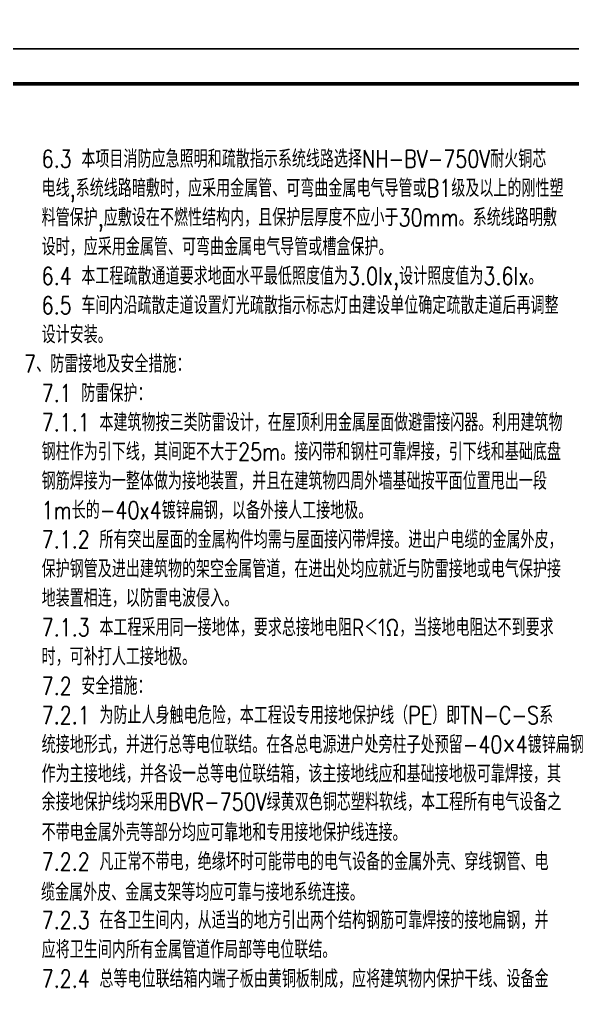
# Model space of a CAD drawing. Extents: x 1680110 to 2699828, y 269661 to 891349.
# Drawn here: x 2381460 to 2397218, y 745279 to 773101 of the extents above; entities that cross this region are included whole.
import ezdxf

# ---------------------------------------------------------------- set-up
doc = ezdxf.new("R2010")
doc.units = 0
doc.header["$LTSCALE"] = 1000
doc.header["$MEASUREMENT"] = 0
doc.layers.add('E_SM', color=7, linetype='Continuous')
doc.layers.add('PUB_TITLE', color=4, linetype='Continuous')
doc.styles.add('E_SM', font='SIMPLEX', dxfattribs={"width": 0.8, "height": 3.5, "bigfont": 'HZTXT'})

msp = doc.modelspace()

# ---------------------------------------------------------------- linework, layer by layer
at = {"layer": 'PUB_TITLE', "color": 4, "lineweight": -3}
msp.add_lwpolyline([(2361418.2, 772265.8), (2420818.2, 772265.8), (2420818.2, 814265.8), (2361418.2, 814265.8)], close=True, dxfattribs=at)
at = {"layer": 'PUB_TITLE'}
msp.add_lwpolyline([(2361418.2, 730265.8), (2420818.2, 730265.8), (2420818.2, 772265.8), (2361418.2, 772265.8)], close=True, dxfattribs=at)
at = {"layer": 'PUB_TITLE', "const_width": 100}
msp.add_lwpolyline([(2363918.2, 731265.8), (2419818.2, 731265.8), (2419818.2, 771265.8), (2363918.2, 771265.8)], close=True, dxfattribs=at)

# ---------------------------------------------------------------- texts
at = {"layer": 'E_SM', "style": 'E_SM', "width": 0.8}
for s, p in [('6.3 本项目消防应急照明和疏散指示系统线路选择NH-BV-750V耐火铜芯', (2382090.4, 768878, 202.1)), ('电线,系统线路暗敷时，应采用金属管、可弯曲金属电气导管或B1级及以上的刚性塑', (2382090.4, 768043.3, 202.1)), ('料管保护,应敷设在不燃性结构内，且保护层厚度不应小于30mm。系统线路明敷', (2382090.4, 767208.6, 202.1)), ('设时，应采用金属管、可弯曲金属电气导管或槽盒保护。', (2382090.4, 766373.9, 202.1)), ('6.4 本工程疏散通道要求地面水平最低照度值为3.0lx,设计照度值为3.6lx。', (2382090.4, 765539.1, 202.1)), ('6.5 车间内沿疏散走道设置灯光疏散指示标志灯由建设单位确定疏散走道后再调整', (2382090.4, 764704.4, 202.1)), ('设计安装。', (2382090.4, 763869.7, 202.1)), ('7、防雷接地及安全措施：', (2381590.4, 763035, 202.1)), ('7.1 防雷保护：', (2382090.4, 762200.2, 202.1)), ('7.1.1 本建筑物按三类防雷设计，在屋顶利用金属屋面做避雷接闪器。利用建筑物', (2382090.4, 761365.5, 202.1)), ('钢柱作为引下线，其间距不大于25m。接闪带和钢柱可靠焊接，引下线和基础底盘', (2382090.4, 760530.8, 202.1)), ('钢筋焊接为一整体做为接地装置，并且在建筑物四周外墙基础按平面位置甩出一段', (2382090.4, 759696.1, 202.1)), ('1m长的-40x4镀锌扁钢，以备外接人工接地极。', (2382090.4, 758861.4, 202.1)), ('7.1.2 所有突出屋面的金属构件均需与屋面接闪带焊接。进出户电缆的金属外皮，', (2382090.4, 758026.6, 202.1)), ('保护钢管及进出建筑物的架空金属管道，在进出处均应就近与防雷接地或电气保护接', (2382090.4, 757191.9, 202.1)), ('地装置相连，以防雷电波侵入。', (2382090.4, 756357.2, 202.1)), ('7.1.3 本工程采用同一接地体，要求总接地电阻R＜1Ω，当接地电阻达不到要求', (2382090.4, 755522.5, 202.1)), ('时，可补打人工接地极。', (2382090.4, 754687.7, 202.1)), ('7.2 安全措施：', (2382090.4, 753853, 202.1)), ('7.2.1 为防止人身触电危险，本工程设专用接地保护线（PE）即TN-C-S系', (2382090.4, 753018.3, 202.1)), ('统接地形式，并进行总等电位联结。在各总电源进户处旁柱子处预留-40×4镀锌扁钢', (2382090.4, 752183.6, 202.1)), ('作为主接地线，并各设一总等电位联结箱，该主接地线应和基础接地极可靠焊接，其', (2382090.4, 751348.9, 202.1)), ('余接地保护线均采用BVR-750V绿黄双色铜芯塑料软线，本工程所有电气设备之', (2382090.4, 750548.9, 202.1)), ('不带电金属外壳等部分均应可靠地和专用接地保护线连接。', (2382090.4, 749678, 202.1)), ('7.2.2 凡正常不带电，绝缘坏时可能带电的电气设备的金属外壳、穿线钢管、电', (2382090.4, 748844.7, 202.1)), ('缆金属外皮、金属支架等均应可靠与接地系统连接。', (2382073, 747973.8, 202.1)), ('7.2.3 在各卫生间内，从适当的地方引出两个结构钢筋可靠焊接的接地扁钢，并', (2382090.4, 747175.2, 202.1)), ('应将卫生间内所有金属管道作局部等电位联结。', (2382090.4, 746340.5, 202.1)), ('7.2.4 总等电位联结箱内端子板由黄铜板制成，应将建筑物内保护干线、设备金', (2382090.4, 745505.8, 202.1))]:
    msp.add_text(s, height=500, dxfattribs=at).set_placement(p)

doc.saveas('drawing.dxf')
